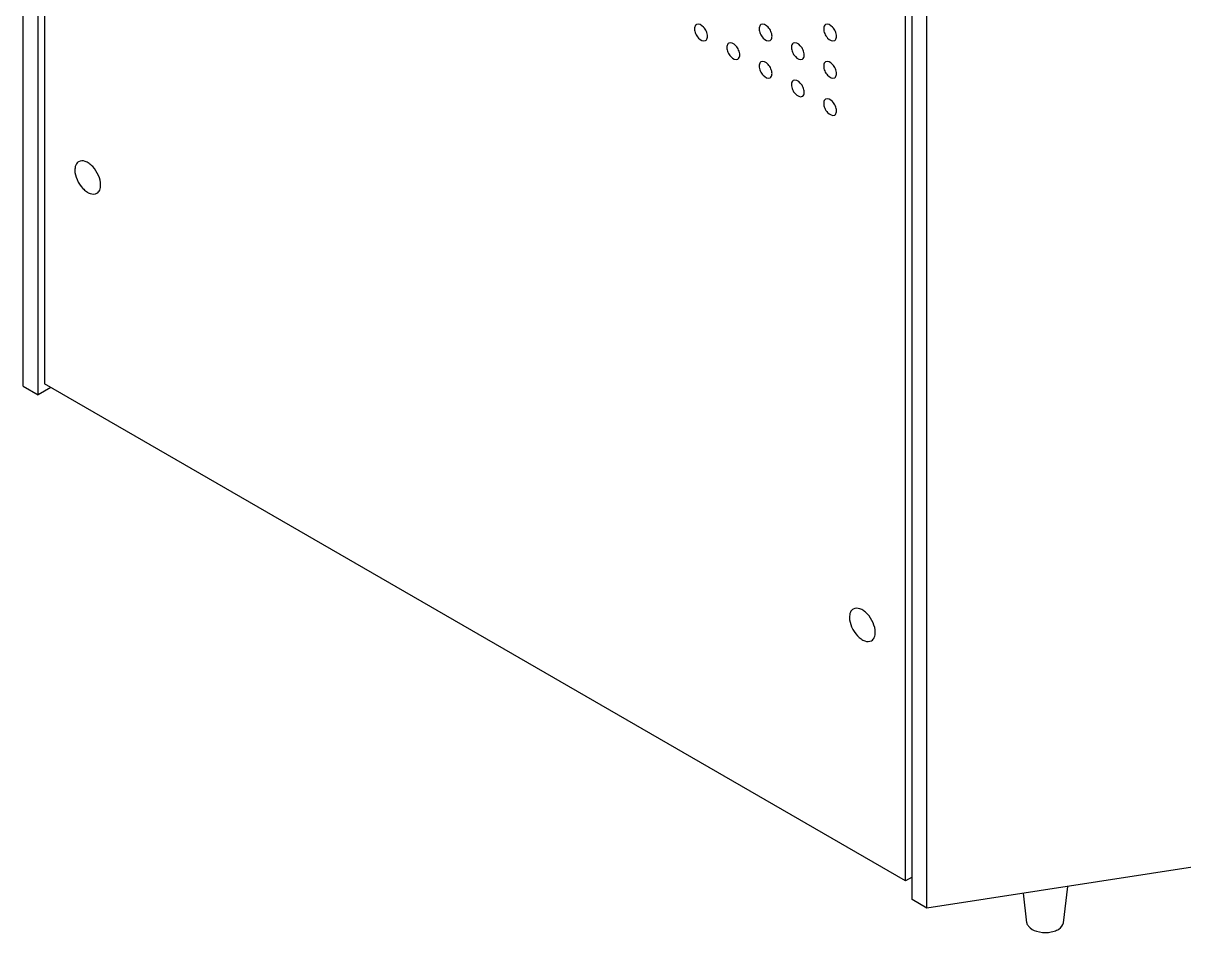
# Model space of a CAD drawing. Header units: millimetres. Extents: x 0 to 1189, y 0 to 841.
# Drawn here: x 115.6 to 242.8, y 219.8 to 319.4 of the extents above; entities that cross this region are included whole.
import ezdxf

# ---------------------------------------------------------------- set-up
doc = ezdxf.new("R2010")
doc.units = ezdxf.units.MM
doc.header["$LTSCALE"] = 65.395
doc.layers.get('0').update_dxf_attribs({"linetype": 'CONTINUOUS'})
doc.layers.add('AXIS', color=7, linetype='CONTINUOUS')
doc.layers.add('SURFACES', color=7, linetype='CONTINUOUS')

msp = doc.modelspace()

# ---------------------------------------------------------------- linework, layer by layer
at = {"color": 7, "linetype": 'Continuous'}
for p, q in [((115.64, 279.63), (115.64, 557.24)), ((117.27, 278.69), (117.27, 556.3)), ((117.98, 555.07), (117.98, 279.91)), ((212.29, 225.46), (212.29, 500.62)), ((212.29, 225.46), (117.98, 279.91)), ((115.64, 279.63), (117.27, 278.69)), ((118.68, 279.5), (117.27, 278.69)), ((213, 225.87), (212.29, 225.46))]:
    msp.add_line(p, q, dxfattribs=at)
at = {"layer": 'AXIS', "color": 7, "linetype": 'Continuous'}
for p, q in [((225.59, 220.89), (225.21, 224.11)), ((229.59, 220.89), (230.06, 224.86))]:
    msp.add_line(p, q, dxfattribs=at)
for points, knots in [([(189.38, 319.23), (189.35, 319.21), (189.21, 319.1), (189.18, 318.91), (189.18, 318.77)], [0, 0, 0, 0, 0.220867, 1, 1, 1, 1]), ([(190.59, 317.96), (190.59, 318.14), (190.48, 318.51), (190.17, 319.04), (189.62, 319.37), (189.38, 319.23)], [0, 0, 0, 0, 0.277753, 0.577543, 1, 1, 1, 1]), ([(196.45, 319.23), (196.42, 319.21), (196.29, 319.1), (196.25, 318.91), (196.25, 318.77)], [0, 0, 0, 0, 0.220867, 1, 1, 1, 1]), ([(197.66, 317.96), (197.66, 318.14), (197.55, 318.51), (197.24, 319.04), (196.69, 319.37), (196.45, 319.23)], [0, 0, 0, 0, 0.277753, 0.577543, 1, 1, 1, 1]), ([(203.52, 319.23), (203.49, 319.21), (203.36, 319.1), (203.32, 318.91), (203.32, 318.77)], [0, 0, 0, 0, 0.220867, 1, 1, 1, 1]), ([(204.73, 317.96), (204.73, 318.14), (204.63, 318.51), (204.31, 319.04), (203.76, 319.37), (203.52, 319.23)], [0, 0, 0, 0, 0.277753, 0.577543, 1, 1, 1, 1]), ([(189.18, 318.77), (189.18, 318.59), (189.28, 318.22), (189.59, 317.69), (190.15, 317.36), (190.38, 317.5)], [0, 0, 0, 0, 0.277753, 0.577543, 1, 1, 1, 1]), ([(190.38, 317.5), (190.42, 317.52), (190.55, 317.63), (190.59, 317.82), (190.59, 317.96)], [0, 0, 0, 0, 0.220867, 1, 1, 1, 1]), ([(196.25, 318.77), (196.25, 318.59), (196.35, 318.22), (196.67, 317.69), (197.22, 317.36), (197.45, 317.5)], [0, 0, 0, 0, 0.277753, 0.577543, 1, 1, 1, 1]), ([(197.45, 317.5), (197.49, 317.52), (197.62, 317.63), (197.66, 317.82), (197.66, 317.96)], [0, 0, 0, 0, 0.220867, 1, 1, 1, 1]), ([(203.32, 318.77), (203.32, 318.59), (203.42, 318.22), (203.74, 317.69), (204.29, 317.36), (204.53, 317.5)], [0, 0, 0, 0, 0.277753, 0.577543, 1, 1, 1, 1]), ([(204.53, 317.5), (204.56, 317.52), (204.69, 317.63), (204.73, 317.82), (204.73, 317.96)], [0, 0, 0, 0, 0.220867, 1, 1, 1, 1]), ([(192.92, 317.19), (192.88, 317.17), (192.75, 317.06), (192.71, 316.87), (192.71, 316.73)], [0, 0, 0, 0, 0.220867, 1, 1, 1, 1]), ([(192.71, 316.73), (192.71, 316.55), (192.82, 316.18), (193.13, 315.65), (193.68, 315.32), (193.92, 315.46)], [0, 0, 0, 0, 0.277753, 0.577543, 1, 1, 1, 1]), ([(194.13, 315.92), (194.13, 316.09), (194.02, 316.47), (193.71, 317), (193.15, 317.33), (192.92, 317.19)], [0, 0, 0, 0, 0.277753, 0.577543, 1, 1, 1, 1]), ([(199.99, 317.19), (199.96, 317.17), (199.82, 317.06), (199.78, 316.87), (199.78, 316.73)], [0, 0, 0, 0, 0.220867, 1, 1, 1, 1]), ([(199.78, 316.73), (199.78, 316.55), (199.89, 316.18), (200.2, 315.65), (200.75, 315.32), (200.99, 315.46)], [0, 0, 0, 0, 0.277753, 0.577543, 1, 1, 1, 1]), ([(201.2, 315.92), (201.2, 316.09), (201.09, 316.47), (200.78, 317), (200.22, 317.33), (199.99, 317.19)], [0, 0, 0, 0, 0.277753, 0.577543, 1, 1, 1, 1]), ([(193.92, 315.46), (193.95, 315.48), (194.09, 315.59), (194.13, 315.78), (194.13, 315.92)], [0, 0, 0, 0, 0.220867, 1, 1, 1, 1]), ([(200.99, 315.46), (201.02, 315.48), (201.16, 315.59), (201.2, 315.78), (201.2, 315.92)], [0, 0, 0, 0, 0.220867, 1, 1, 1, 1]), ([(196.45, 315.15), (196.42, 315.13), (196.29, 315.02), (196.25, 314.83), (196.25, 314.69)], [0, 0, 0, 0, 0.220867, 1, 1, 1, 1]), ([(196.25, 314.69), (196.25, 314.51), (196.35, 314.14), (196.67, 313.61), (197.22, 313.28), (197.45, 313.42)], [0, 0, 0, 0, 0.277753, 0.577543, 1, 1, 1, 1]), ([(197.66, 313.87), (197.66, 314.05), (197.55, 314.43), (197.24, 314.95), (196.69, 315.29), (196.45, 315.15)], [0, 0, 0, 0, 0.277753, 0.577543, 1, 1, 1, 1]), ([(203.52, 315.15), (203.49, 315.13), (203.36, 315.02), (203.32, 314.83), (203.32, 314.69)], [0, 0, 0, 0, 0.220867, 1, 1, 1, 1]), ([(203.32, 314.69), (203.32, 314.51), (203.42, 314.14), (203.74, 313.61), (204.29, 313.28), (204.53, 313.42)], [0, 0, 0, 0, 0.277753, 0.577543, 1, 1, 1, 1]), ([(204.73, 313.87), (204.73, 314.05), (204.63, 314.43), (204.31, 314.95), (203.76, 315.29), (203.52, 315.15)], [0, 0, 0, 0, 0.277753, 0.577543, 1, 1, 1, 1]), ([(197.45, 313.42), (197.49, 313.44), (197.62, 313.55), (197.66, 313.74), (197.66, 313.87)], [0, 0, 0, 0, 0.220867, 1, 1, 1, 1]), ([(199.99, 313.11), (199.96, 313.09), (199.82, 312.97), (199.78, 312.78), (199.78, 312.65)], [0, 0, 0, 0, 0.220867, 1, 1, 1, 1]), ([(201.2, 311.83), (201.2, 312.01), (201.09, 312.39), (200.78, 312.91), (200.22, 313.24), (199.99, 313.11)], [0, 0, 0, 0, 0.277753, 0.577543, 1, 1, 1, 1]), ([(204.53, 313.42), (204.56, 313.44), (204.69, 313.55), (204.73, 313.74), (204.73, 313.87)], [0, 0, 0, 0, 0.220867, 1, 1, 1, 1]), ([(199.78, 312.65), (199.78, 312.47), (199.89, 312.1), (200.2, 311.57), (200.75, 311.24), (200.99, 311.38)], [0, 0, 0, 0, 0.277753, 0.577543, 1, 1, 1, 1]), ([(200.99, 311.38), (201.02, 311.4), (201.16, 311.51), (201.2, 311.7), (201.2, 311.83)], [0, 0, 0, 0, 0.220867, 1, 1, 1, 1]), ([(203.52, 311.07), (203.49, 311.05), (203.36, 310.93), (203.32, 310.74), (203.32, 310.61)], [0, 0, 0, 0, 0.220867, 1, 1, 1, 1]), ([(203.32, 310.61), (203.32, 310.43), (203.42, 310.06), (203.74, 309.53), (204.29, 309.2), (204.53, 309.33)], [0, 0, 0, 0, 0.277753, 0.577543, 1, 1, 1, 1]), ([(204.73, 309.79), (204.73, 309.97), (204.63, 310.35), (204.31, 310.87), (203.76, 311.2), (203.52, 311.07)], [0, 0, 0, 0, 0.277753, 0.577543, 1, 1, 1, 1]), ([(204.53, 309.33), (204.56, 309.35), (204.69, 309.47), (204.73, 309.66), (204.73, 309.79)], [0, 0, 0, 0, 0.220867, 1, 1, 1, 1]), ([(121.71, 304.22), (121.65, 304.19), (121.43, 304.02), (121.33, 303.73), (121.31, 303.52)], [0, 0, 0, 0, 0.227777, 1, 1, 1, 1]), ([(124.12, 301.68), (124.12, 302.03), (123.92, 302.77), (123.42, 303.56), (122.87, 304.04), (122.37, 304.32), (121.92, 304.35), (121.71, 304.22)], [0, 0, 0, 0, 0.271099, 0.563793, 0.698524, 0.816708, 1, 1, 1, 1]), ([(121.29, 303.31), (121.29, 302.95), (121.49, 302.21), (122, 301.42), (122.54, 300.95), (123.04, 300.66), (123.5, 300.64), (123.71, 300.76)], [0, 0, 0, 0, 0.271099, 0.563793, 0.698524, 0.816708, 1, 1, 1, 1]), ([(123.71, 300.76), (123.84, 300.84), (124.08, 301.13), (124.12, 301.49), (124.12, 301.68)], [0, 0, 0, 0, 0.44925, 1, 1, 1, 1]), ([(206.56, 255.24), (206.43, 255.16), (206.19, 254.87), (206.15, 254.51), (206.15, 254.32)], [0, 0, 0, 0, 0.44925, 1, 1, 1, 1]), ([(206.15, 254.32), (206.15, 253.96), (206.34, 253.22), (206.85, 252.44), (207.39, 251.96), (207.89, 251.67), (208.35, 251.65), (208.56, 251.77)], [0, 0, 0, 0, 0.271099, 0.563793, 0.698524, 0.816708, 1, 1, 1, 1]), ([(208.97, 252.69), (208.97, 253.04), (208.78, 253.78), (208.27, 254.57), (207.73, 255.05), (207.23, 255.33), (206.77, 255.36), (206.56, 255.24)], [0, 0, 0, 0, 0.271099, 0.563793, 0.698524, 0.816708, 1, 1, 1, 1]), ([(208.56, 251.77), (208.7, 251.85), (208.93, 252.14), (208.97, 252.5), (208.97, 252.69)], [0, 0, 0, 0, 0.44925, 1, 1, 1, 1]), ([(225.76, 220.5), (225.97, 220.22), (226.72, 219.85), (227.72, 219.77), (228.55, 219.93), (229.18, 220.2), (229.55, 220.61), (229.59, 220.89)], [0, 0, 0, 0, 0.237661, 0.531446, 0.675872, 0.805033, 1, 1, 1, 1])]:
    msp.add_open_spline(points, degree=3, knots=knots, dxfattribs=at)
for points in [[(121.31, 303.52), (121.3, 303.45), (121.29, 303.38), (121.29, 303.31)], [(225.66, 220.67), (225.63, 220.74), (225.61, 220.81), (225.6, 220.88)], [(225.66, 220.67), (225.69, 220.61), (225.72, 220.55), (225.76, 220.5)]]:
    msp.add_open_spline(points, degree=3, dxfattribs=at)
at = {"layer": 'SURFACES', "color": 7, "linetype": 'Continuous'}
for p, q in [((214.63, 222.48), (214.63, 503.35)), ((213, 223.42), (213, 501.03)), ((280.1, 232.6), (214.63, 222.48)), ((214.63, 222.48), (213, 223.42))]:
    msp.add_line(p, q, dxfattribs=at)

doc.saveas('drawing.dxf')
